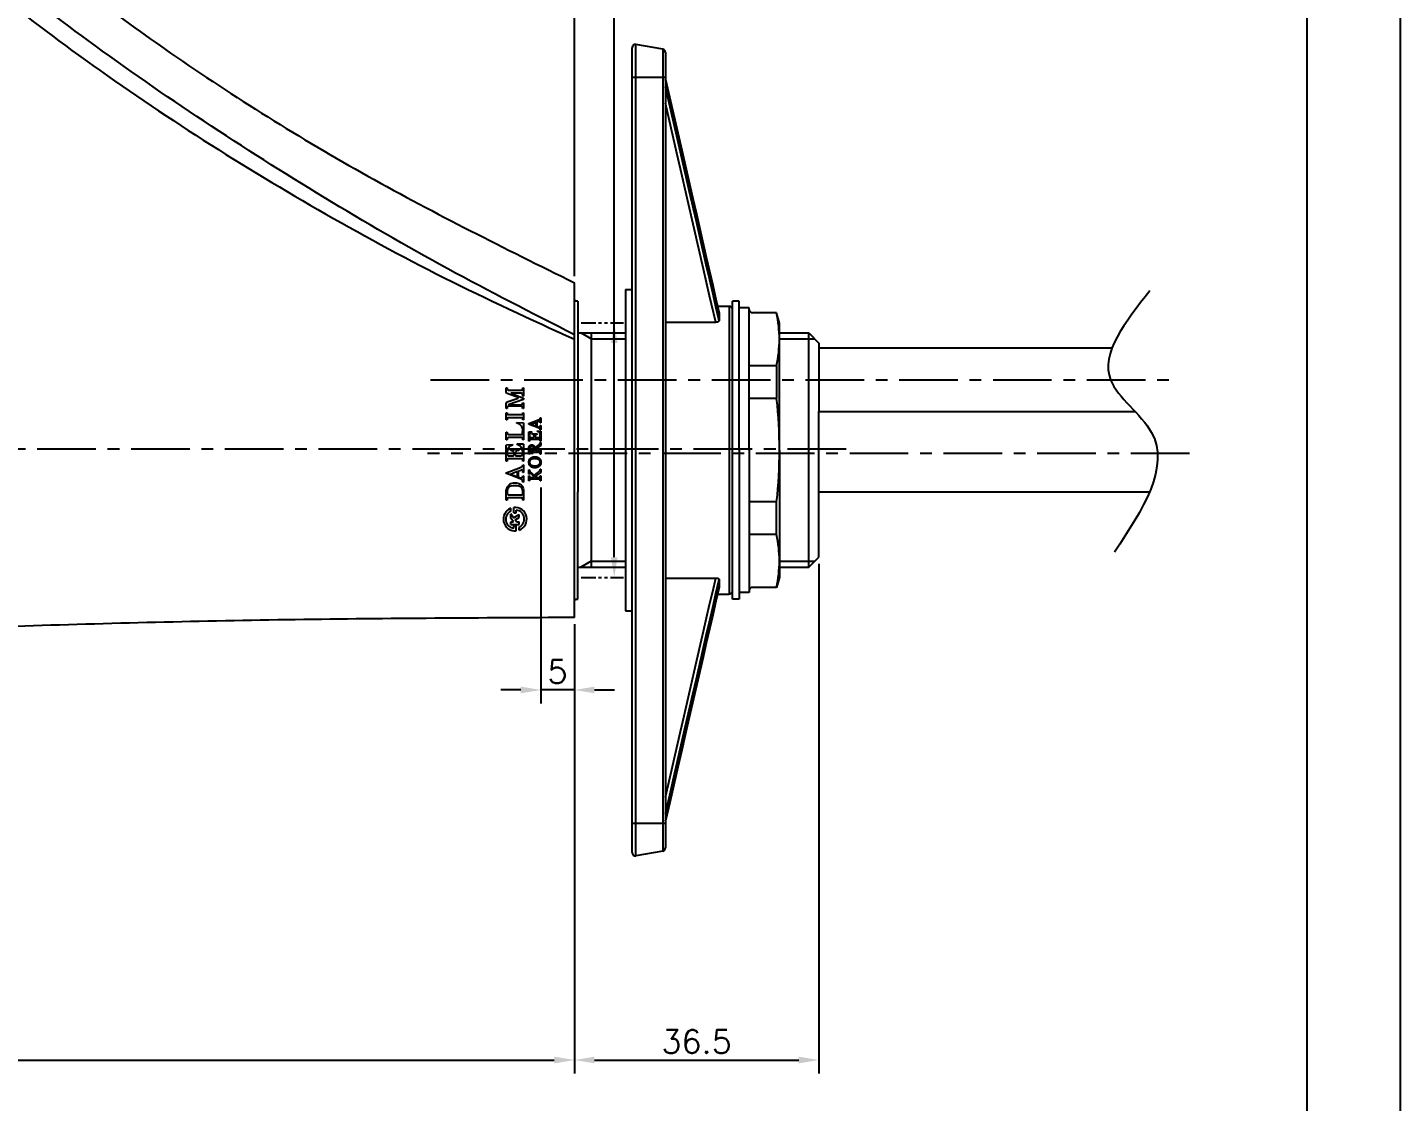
# Model space of a CAD drawing. Extents: x 15921 to 16515, y -53332 to -52912.
# Drawn here: x 16310.2 to 16515.2, y -53165.1 to -53004.7 of the extents above; entities that cross this region are included whole.
import ezdxf

# ---------------------------------------------------------------- set-up
doc = ezdxf.new("R2010")
doc.units = 0
doc.header["$LTSCALE"] = 7
doc.header["$MEASUREMENT"] = 0
doc.linetypes.add('CENTER', pattern=[2, 1.25, -0.25, 0.25, -0.25])
doc.linetypes.add('PHANTOM2', pattern=[1.25, 0.625, -0.125, 0.125, -0.125, 0.125, -0.125])
doc.layers.get('0').update_dxf_attribs({"color": 2, "linetype": 'CONTINUOUS'})
for name, color, linetype in [('CL', 1, 'CENTER'), ('D', 2, 'CONTINUOUS'), ('DIM', 2, 'CONTINUOUS'), ('DWG', 7, 'CONTINUOUS'), ('PH', 3, 'PHANTOM2')]:
    doc.layers.add(name, color=color, linetype=linetype)
doc.styles.add('GHS', font='ROMANS', dxfattribs={"bigfont": 'GHS'})

# ---------------------------------------------------------------- blocks, each defined once
blk = doc.blocks.new('BORDER')
blk.add_line((1, 0), (1, 1))

msp = doc.modelspace()

# ---------------------------------------------------------------- linework, layer by layer
at = {"color": 4}
msp.add_line((16501.19, -52945.62), (16501.19, -53320.62), dxfattribs=at)
at = {"color": 7, "linetype": 'Continuous'}
for p, q in [((16391.83, -53092.83), (16391.83, -53042.83)), ((16392.33, -53045.58), (16392.33, -53074.08)), ((16391.83, -53092.69), (16391.83, -53073.95)), ((16392.33, -53090.08), (16392.33, -53074.08)), ((16415.44, -53090.08), (16415.44, -53075.53)), ((16391.83, -53085.58), (16391.83, -53085.33)), ((16391.83, -53092.69), (16391.83, -53089.95)), ((16391.83, -53092.69), (16391.83, -53089.95)), ((16391.83, -53092.69), (16391.83, -53089.95)), ((16391.83, -53092.69), (16391.83, -53089.95)), ((16391.83, -53092.69), (16391.83, -53089.95)), ((16391.83, -53090.08), (16392.33, -53090.08))]:
    msp.add_line(p, q, dxfattribs=at)
for p, q in [((16382.34, -53076.91), (16382.34, -53076.5)), ((16382.34, -53078.01), (16382.34, -53077.36)), ((16382.75, -53077.94), (16382.34, -53077.36)), ((16382.75, -53077.94), (16383.59, -53077.46)), ((16382.78, -53077.2), (16382.78, -53076.4)), ((16382.78, -53077.2), (16383.16, -53077.2)), ((16383.16, -53077.2), (16383.16, -53076.78)), ((16383.59, -53077.89), (16383.59, -53077.46)), ((16382.72, -53078.54), (16382.34, -53078.01)), ((16382.34, -53078.54), (16382.72, -53078.54)), ((16382.34, -53078.92), (16382.34, -53078.54)), ((16382.34, -53078.92), (16383.59, -53078.92)), ((16382.78, -53079.08), (16383.16, -53079.08)), ((16382.78, -53079.5), (16382.78, -53079.08)), ((16382.97, -53078.25), (16383.59, -53077.89)), ((16383.18, -53078.54), (16382.97, -53078.25)), ((16383.16, -53079.88), (16383.16, -53079.08)), ((16383.18, -53078.54), (16383.59, -53078.54)), ((16383.59, -53078.92), (16383.59, -53078.54)), ((16383.59, -53079.77), (16383.59, -53079.36))]:
    msp.add_line(p, q)
for radius, start, end in [(1.75, 110.9248, 276.1506), (1.38, 117.0357, 262.1625), (1.75, 290.9248, 96.1506), (1.38, 297.0357, 82.1625)]:
    msp.add_arc((16382.97, -53078.14), radius, start, end)
for points in [[(16307.52, -52990.89), (16331.54, -53008.52), (16360.99, -53026.9), (16391.83, -53042.83)], [(16391.83, -53050.6), (16372.92, -53040.74), (16354.47, -53030.09), (16336.56, -53018.72), (16319.25, -53006.67), (16303.87, -52995.01)], [(16302.44, -52997.21), (16317.78, -53008.83), (16335.3, -53020.79), (16353.54, -53031.9), (16372.41, -53042.08), (16391.83, -53051.28)], [(16391.83, -53092.83), (16350.14, -53093.16), (16308.46, -53094.16), (16268.91, -53095.73)]]:
    msp.add_spline(points, degree=3, dxfattribs=at)
at = {"layer": 'CL'}
for p, q in [((16370.34, -53057.33), (16480.85, -53057.33)), ((16432.39, -53067.7), (16069.21, -53067.7)), ((16483.69, -53068.33), (16369.9, -53068.33))]:
    msp.add_line(p, q, dxfattribs=at)
at = {"layer": 'D'}
for p, q in [((16391.83, -53041.83), (16391.83, -52959.72)), ((16394.33, -53051.23), (16392.77, -53050.33)), ((16394.33, -53051.23), (16399.44, -53051.23)), ((16422.44, -53051.23), (16427.73, -53051.23)), ((16386.83, -53073.4), (16386.83, -53105.65)), ((16394.33, -53084.43), (16392.77, -53085.33)), ((16394.33, -53084.43), (16399.44, -53084.43)), ((16422.44, -53084.43), (16427.73, -53084.43)), ((16428.33, -53084.83), (16428.33, -53160.92)), ((16391.83, -53093.83), (16391.83, -53160.92)), ((16391.83, -53093.83), (16391.83, -53160.92)), ((16391.83, -53093.83), (16391.83, -53105.65)), ((16383.83, -53103.65), (16380.83, -53103.65)), ((16391.83, -53103.65), (16386.83, -53103.65)), ((16394.83, -53103.65), (16397.83, -53103.65)), ((16150.96, -53158.92), (16388.83, -53158.92)), ((16394.83, -53158.92), (16425.33, -53158.92))]:
    msp.add_line(p, q, dxfattribs=at)
at = {"layer": 'D', "color": 2}
for p, q in [((16381.65, -53058.51), (16381.79, -53058.51)), ((16381.65, -53059.22), (16381.65, -53058.51)), ((16381.79, -53058.51), (16381.79, -53058.65)), ((16381.79, -53058.65), (16381.82, -53058.76)), ((16381.82, -53058.76), (16381.9, -53058.84)), ((16381.9, -53058.84), (16382.01, -53058.87)), ((16382.01, -53058.87), (16383.89, -53058.87)), ((16383.89, -53058.87), (16384.02, -53058.84)), ((16384.02, -53058.84), (16384.1, -53058.76)), ((16384.1, -53058.76), (16384.12, -53058.64)), ((16384.12, -53058.51), (16384.25, -53058.51)), ((16384.12, -53058.64), (16384.12, -53058.51)), ((16384.25, -53058.51), (16384.25, -53059.78)), ((16381.68, -53059.29), (16381.65, -53059.22)), ((16381.65, -53060.83), (16381.67, -53060.75)), ((16381.65, -53061.62), (16381.65, -53060.83)), ((16381.67, -53060.75), (16381.72, -53060.69)), ((16381.73, -53059.35), (16381.68, -53059.29)), ((16381.72, -53060.69), (16381.79, -53060.64)), ((16381.79, -53059.38), (16381.73, -53059.35)), ((16382.34, -53059.57), (16381.79, -53059.38)), ((16381.79, -53060.64), (16383.43, -53060.06)), ((16384.21, -53060.26), (16381.92, -53061.08)), ((16381.92, -53061.08), (16383.5, -53061.08)), ((16382.33, -53059.34), (16384.21, -53060.06)), ((16383.89, -53059.34), (16382.33, -53059.34)), ((16382.89, -53059.78), (16382.34, -53059.57)), ((16383.43, -53059.99), (16382.89, -53059.78)), ((16383.43, -53060.06), (16383.43, -53059.99)), ((16383.5, -53061.08), (16383.81, -53061.08)), ((16383.81, -53061.08), (16383.97, -53061.04)), ((16384.03, -53059.38), (16383.89, -53059.34)), ((16383.97, -53061.04), (16384.08, -53060.93)), ((16384.1, -53059.48), (16384.03, -53059.38)), ((16384.08, -53060.93), (16384.12, -53060.78)), ((16384.13, -53059.62), (16384.1, -53059.48)), ((16384.12, -53059.78), (16384.13, -53059.62)), ((16384.25, -53059.78), (16384.12, -53059.78)), ((16384.12, -53060.78), (16384.25, -53060.78)), ((16384.21, -53060.06), (16384.21, -53060.26)), ((16384.25, -53060.78), (16384.25, -53061.63)), ((16381.79, -53061.62), (16381.65, -53061.62)), ((16381.65, -53062.25), (16381.79, -53062.25)), ((16381.65, -53063.29), (16381.65, -53062.25)), ((16381.79, -53063.29), (16381.65, -53063.29)), ((16381.8, -53061.4), (16381.78, -53061.52)), ((16381.78, -53061.52), (16381.79, -53061.62)), ((16381.79, -53062.25), (16381.79, -53062.38)), ((16381.79, -53062.38), (16381.81, -53062.45)), ((16381.81, -53063.06), (16381.79, -53063.15)), ((16381.79, -53063.15), (16381.79, -53063.29)), ((16381.87, -53061.31), (16381.8, -53061.4)), ((16381.81, -53062.45), (16381.86, -53062.5)), ((16381.87, -53063.01), (16381.81, -53063.06)), ((16381.86, -53062.5), (16381.92, -53062.52)), ((16382.02, -53061.27), (16381.87, -53061.31)), ((16381.94, -53063), (16381.87, -53063.01)), ((16381.92, -53062.52), (16383.95, -53062.52)), ((16383.91, -53063), (16381.94, -53063)), ((16383.79, -53061.27), (16382.02, -53061.27)), ((16383.96, -53061.32), (16383.79, -53061.27)), ((16383.99, -53063), (16383.91, -53063)), ((16383.95, -53062.52), (16384.04, -53062.5)), ((16384.07, -53061.44), (16383.96, -53061.32)), ((16384.08, -53063.04), (16383.99, -53063)), ((16384.04, -53062.5), (16384.1, -53062.46)), ((16384.12, -53061.63), (16384.07, -53061.44)), ((16384.12, -53063.14), (16384.08, -53063.04)), ((16384.1, -53062.46), (16384.12, -53062.38)), ((16384.25, -53061.63), (16384.12, -53061.63)), ((16384.12, -53062.25), (16384.25, -53062.25)), ((16384.12, -53062.38), (16384.12, -53062.25)), ((16384.12, -53063.29), (16384.12, -53063.14)), ((16384.25, -53063.29), (16384.12, -53063.29)), ((16384.25, -53062.25), (16384.25, -53063.29)), ((16385.03, -53063.84), (16386.56, -53063.25)), ((16386.56, -53063.25), (16386.59, -53063.24)), ((16386.59, -53063.24), (16386.62, -53063.22)), ((16386.62, -53063.22), (16386.64, -53063.21)), ((16386.64, -53063.21), (16386.66, -53063.19)), ((16386.66, -53063.19), (16386.68, -53063.17)), ((16386.68, -53063.17), (16386.7, -53063.14)), ((16386.7, -53063.14), (16386.71, -53063.12)), ((16386.71, -53063.12), (16386.72, -53063.1)), ((16386.72, -53063.1), (16386.73, -53063.07)), ((16386.73, -53063.04), (16386.74, -53063.01)), ((16386.73, -53063.07), (16386.73, -53063.04)), ((16386.74, -53062.99), (16386.83, -53062.99)), ((16386.74, -53063.01), (16386.74, -53062.99)), ((16386.83, -53062.99), (16386.83, -53063.73)), ((16381.65, -53065.17), (16381.79, -53065.17)), ((16381.65, -53066.27), (16381.65, -53065.17)), ((16381.79, -53065.17), (16381.79, -53065.3)), ((16381.79, -53065.3), (16381.82, -53065.41)), ((16383.22, -53063.71), (16384.16, -53063.75)), ((16383.22, -53063.82), (16383.22, -53063.71)), ((16383.63, -53063.96), (16383.22, -53063.82)), ((16383.96, -53064.3), (16383.63, -53063.96)), ((16384.11, -53064.7), (16383.96, -53064.3)), ((16384.06, -53065.43), (16384.1, -53065.3)), ((16384.1, -53065.3), (16384.11, -53064.7)), ((16384.16, -53063.75), (16384.22, -53063.77)), ((16384.22, -53063.77), (16384.25, -53063.8)), ((16384.25, -53063.8), (16384.25, -53063.86)), ((16384.25, -53063.86), (16384.25, -53066.27)), ((16385.03, -53063.94), (16385.03, -53063.84)), ((16385.25, -53064.03), (16385.03, -53063.94)), ((16385.03, -53065.09), (16385.46, -53065.09)), ((16385.03, -53066.49), (16385.03, -53065.09)), ((16385.26, -53065.3), (16385.19, -53065.35)), ((16385.5, -53064.13), (16385.25, -53064.03)), ((16385.33, -53065.25), (16385.26, -53065.3)), ((16385.4, -53065.21), (16385.33, -53065.25)), ((16385.46, -53065.19), (16385.4, -53065.21)), ((16386.1, -53063.71), (16385.41, -53063.98)), ((16385.41, -53063.98), (16386.1, -53064.24)), ((16385.46, -53065.09), (16385.46, -53065.19)), ((16385.77, -53064.23), (16385.5, -53064.13)), ((16386.04, -53064.34), (16385.77, -53064.23)), ((16386.29, -53064.43), (16386.04, -53064.34)), ((16386.1, -53064.24), (16386.1, -53063.71)), ((16386.61, -53063.51), (16386.21, -53063.66)), ((16386.21, -53063.66), (16386.21, -53064.28)), ((16386.21, -53064.28), (16386.27, -53064.3)), ((16386.27, -53064.3), (16386.32, -53064.32)), ((16386.52, -53064.53), (16386.29, -53064.43)), ((16386.3, -53064.96), (16386.83, -53064.99)), ((16386.3, -53065.05), (16386.3, -53064.96)), ((16386.34, -53065.07), (16386.3, -53065.05)), ((16386.32, -53064.32), (16386.37, -53064.34)), ((16386.4, -53065.09), (16386.34, -53065.07)), ((16386.37, -53064.34), (16386.41, -53064.35)), ((16386.48, -53065.13), (16386.4, -53065.09)), ((16386.41, -53064.35), (16386.45, -53064.37)), ((16386.45, -53064.37), (16386.49, -53064.38)), ((16386.55, -53065.17), (16386.48, -53065.13)), ((16386.49, -53064.38), (16386.52, -53064.39)), ((16386.52, -53064.39), (16386.55, -53064.4)), ((16386.56, -53064.54), (16386.52, -53064.53)), ((16386.55, -53064.4), (16386.57, -53064.4)), ((16386.62, -53065.21), (16386.55, -53065.17)), ((16386.59, -53064.56), (16386.56, -53064.54)), ((16386.57, -53064.4), (16386.59, -53064.4)), ((16386.59, -53064.4), (16386.61, -53064.41)), ((16386.62, -53064.58), (16386.59, -53064.56)), ((16386.62, -53063.51), (16386.61, -53063.51)), ((16386.61, -53064.41), (16386.63, -53064.41)), ((16386.63, -53063.51), (16386.62, -53063.51)), ((16386.65, -53064.6), (16386.62, -53064.58)), ((16386.66, -53065.25), (16386.62, -53065.21)), ((16386.64, -53063.51), (16386.63, -53063.51)), ((16386.63, -53064.41), (16386.66, -53064.4)), ((16386.65, -53063.5), (16386.64, -53063.51)), ((16386.66, -53063.5), (16386.65, -53063.5)), ((16386.67, -53064.63), (16386.65, -53064.6)), ((16386.67, -53063.5), (16386.66, -53063.5)), ((16386.66, -53064.4), (16386.69, -53064.37)), ((16386.68, -53065.27), (16386.66, -53065.25)), ((16386.68, -53063.51), (16386.67, -53063.5)), ((16386.69, -53064.66), (16386.67, -53064.63)), ((16386.7, -53063.53), (16386.68, -53063.51)), ((16386.69, -53065.29), (16386.68, -53065.27)), ((16386.69, -53064.37), (16386.71, -53064.33)), ((16386.7, -53064.68), (16386.69, -53064.66)), ((16386.7, -53065.33), (16386.69, -53065.29)), ((16386.71, -53063.57), (16386.7, -53063.53)), ((16386.72, -53064.71), (16386.7, -53064.68)), ((16386.71, -53065.36), (16386.7, -53065.33)), ((16386.72, -53063.61), (16386.71, -53063.57)), ((16386.71, -53064.33), (16386.72, -53064.27)), ((16386.73, -53063.67), (16386.72, -53063.61)), ((16386.72, -53064.27), (16386.73, -53064.22)), ((16386.72, -53064.74), (16386.72, -53064.71)), ((16386.73, -53064.77), (16386.72, -53064.74)), ((16386.74, -53063.73), (16386.73, -53063.67)), ((16386.73, -53064.22), (16386.74, -53064.15)), ((16386.74, -53064.8), (16386.73, -53064.77)), ((16386.83, -53063.73), (16386.74, -53063.73)), ((16386.74, -53064.15), (16386.83, -53064.15)), ((16386.74, -53064.82), (16386.74, -53064.8)), ((16386.83, -53064.82), (16386.74, -53064.82)), ((16386.83, -53064.15), (16386.83, -53064.82)), ((16386.83, -53064.99), (16386.83, -53066.49)), ((16381.79, -53066.27), (16381.65, -53066.27)), ((16381.65, -53067.12), (16381.67, -53067.07)), ((16381.65, -53069.47), (16381.65, -53067.12)), ((16381.67, -53067.07), (16381.69, -53067.04)), ((16381.69, -53067.04), (16381.72, -53067.03)), ((16381.72, -53067.03), (16382.58, -53066.99)), ((16381.81, -53066.05), (16381.79, -53066.14)), ((16381.79, -53066.14), (16381.79, -53066.27)), ((16381.89, -53065.98), (16381.81, -53066.05)), ((16381.82, -53065.41), (16381.91, -53065.47)), ((16382.02, -53065.95), (16381.89, -53065.98)), ((16382.16, -53067.29), (16381.9, -53067.63)), ((16381.91, -53065.47), (16381.99, -53065.48)), ((16381.99, -53065.48), (16383.87, -53065.49)), ((16383.92, -53065.95), (16382.02, -53065.95)), ((16382.58, -53067.09), (16382.16, -53067.29)), ((16382.58, -53066.99), (16382.58, -53067.09)), ((16383.27, -53066.87), (16384.15, -53066.91)), ((16383.27, -53067), (16383.27, -53066.87)), ((16383.71, -53067.18), (16383.27, -53067)), ((16384, -53067.54), (16383.71, -53067.18)), ((16383.87, -53065.49), (16383.98, -53065.48)), ((16384.02, -53065.97), (16383.92, -53065.95)), ((16383.98, -53065.48), (16384.06, -53065.43)), ((16384.09, -53066.03), (16384.02, -53065.97)), ((16384.12, -53066.12), (16384.09, -53066.03)), ((16384.12, -53066.27), (16384.12, -53066.12)), ((16384.25, -53066.27), (16384.12, -53066.27)), ((16384.15, -53066.91), (16384.21, -53066.93)), ((16384.21, -53066.93), (16384.24, -53066.96)), ((16384.24, -53066.96), (16384.25, -53067)), ((16384.25, -53067), (16384.25, -53067.82)), ((16385.12, -53066.49), (16385.03, -53066.49)), ((16385.04, -53067.44), (16385.05, -53067.37)), ((16385.05, -53067.37), (16385.07, -53067.31)), ((16385.07, -53067.31), (16385.09, -53067.25)), ((16385.09, -53067.25), (16385.13, -53067.19)), ((16385.13, -53066.43), (16385.12, -53066.46)), ((16385.12, -53066.46), (16385.12, -53066.49)), ((16385.14, -53065.46), (16385.13, -53065.49)), ((16385.13, -53065.49), (16385.13, -53065.52)), ((16385.13, -53065.52), (16385.13, -53065.55)), ((16385.13, -53065.55), (16385.13, -53065.59)), ((16385.13, -53065.59), (16385.13, -53065.63)), ((16385.13, -53065.63), (16385.13, -53065.68)), ((16385.13, -53065.68), (16385.13, -53065.96)), ((16385.13, -53065.96), (16385.84, -53065.96)), ((16385.14, -53066.36), (16385.13, -53066.39)), ((16385.13, -53066.39), (16385.13, -53066.43)), ((16385.13, -53067.19), (16385.16, -53067.14)), ((16385.16, -53065.41), (16385.14, -53065.46)), ((16385.15, -53066.33), (16385.14, -53066.36)), ((16385.16, -53066.3), (16385.15, -53066.33)), ((16385.19, -53065.35), (16385.16, -53065.41)), ((16385.18, -53066.28), (16385.16, -53066.3)), ((16385.16, -53067.14), (16385.21, -53067.1)), ((16385.19, -53066.26), (16385.18, -53066.28)), ((16385.21, -53066.24), (16385.19, -53066.26)), ((16385.24, -53066.24), (16385.21, -53066.24)), ((16385.21, -53067.1), (16385.26, -53067.07)), ((16385.3, -53067.37), (16385.23, -53067.43)), ((16385.26, -53066.23), (16385.24, -53066.24)), ((16385.29, -53066.23), (16385.26, -53066.23)), ((16385.26, -53067.07), (16385.32, -53067.04)), ((16386.58, -53066.23), (16385.29, -53066.23)), ((16385.38, -53067.34), (16385.3, -53067.37)), ((16385.32, -53067.04), (16385.38, -53067.02)), ((16385.38, -53067.02), (16385.46, -53067.02)), ((16385.48, -53067.33), (16385.38, -53067.34)), ((16385.46, -53067.02), (16385.52, -53067.02)), ((16385.6, -53067.35), (16385.48, -53067.33)), ((16385.52, -53067.02), (16385.58, -53067.03)), ((16385.55, -53065.37), (16386.25, -53065.37)), ((16385.55, -53065.46), (16385.55, -53065.37)), ((16385.59, -53065.47), (16385.55, -53065.46)), ((16385.58, -53067.03), (16385.64, -53067.05)), ((16385.62, -53065.48), (16385.59, -53065.47)), ((16385.71, -53067.39), (16385.6, -53067.35)), ((16385.66, -53065.49), (16385.62, -53065.48)), ((16385.64, -53067.05), (16385.69, -53067.08)), ((16385.7, -53065.5), (16385.66, -53065.49)), ((16385.69, -53067.08), (16385.74, -53067.11)), ((16385.74, -53065.52), (16385.7, -53065.5)), ((16385.79, -53067.45), (16385.71, -53067.39)), ((16385.76, -53065.53), (16385.74, -53065.52)), ((16385.74, -53067.11), (16385.78, -53067.15)), ((16385.79, -53065.56), (16385.76, -53065.53)), ((16385.78, -53067.15), (16385.81, -53067.19)), ((16385.81, -53065.58), (16385.79, -53065.56)), ((16385.82, -53065.61), (16385.81, -53065.58)), ((16385.81, -53067.19), (16385.84, -53067.23)), ((16385.83, -53065.65), (16385.82, -53065.61)), ((16385.84, -53065.7), (16385.83, -53065.65)), ((16385.84, -53065.76), (16385.84, -53065.7)), ((16385.84, -53065.96), (16385.84, -53065.76)), ((16385.84, -53067.23), (16385.87, -53067.28)), ((16385.87, -53067.28), (16385.9, -53067.34)), ((16385.9, -53067.34), (16385.92, -53067.4)), ((16385.94, -53067.46), (16386.05, -53067.38)), ((16385.96, -53065.62), (16385.95, -53065.66)), ((16385.95, -53065.66), (16385.95, -53065.7)), ((16385.95, -53065.7), (16385.95, -53065.76)), ((16385.95, -53065.76), (16385.95, -53065.96)), ((16385.95, -53065.96), (16386.49, -53065.96)), ((16385.97, -53065.59), (16385.96, -53065.62)), ((16386, -53065.56), (16385.97, -53065.59)), ((16386.03, -53065.53), (16386, -53065.56)), ((16386.05, -53065.52), (16386.03, -53065.53)), ((16386.08, -53065.5), (16386.05, -53065.52)), ((16386.05, -53067.38), (16386.15, -53067.3)), ((16386.12, -53065.49), (16386.08, -53065.5)), ((16386.17, -53065.48), (16386.12, -53065.49)), ((16386.15, -53067.3), (16386.24, -53067.24)), ((16386.21, -53065.47), (16386.17, -53065.48)), ((16386.25, -53065.46), (16386.21, -53065.47)), ((16386.24, -53067.24), (16386.32, -53067.17)), ((16386.25, -53065.37), (16386.25, -53065.46)), ((16386.32, -53067.17), (16386.42, -53067.1)), ((16386.52, -53067.35), (16386.39, -53067.44)), ((16386.42, -53067.1), (16386.53, -53067.02)), ((16386.49, -53065.96), (16386.54, -53065.96)), ((16386.67, -53067.25), (16386.52, -53067.35)), ((16386.53, -53067.02), (16386.58, -53066.98)), ((16386.54, -53065.96), (16386.58, -53065.95)), ((16386.58, -53065.95), (16386.61, -53065.95)), ((16386.61, -53066.23), (16386.58, -53066.23)), ((16386.58, -53066.98), (16386.61, -53066.95)), ((16386.61, -53065.95), (16386.64, -53065.94)), ((16386.64, -53066.24), (16386.61, -53066.23)), ((16386.61, -53066.95), (16386.64, -53066.92)), ((16386.64, -53065.94), (16386.67, -53065.92)), ((16386.66, -53066.25), (16386.64, -53066.24)), ((16386.64, -53066.92), (16386.67, -53066.89)), ((16386.68, -53066.26), (16386.66, -53066.25)), ((16386.67, -53065.92), (16386.69, -53065.9)), ((16386.67, -53066.89), (16386.69, -53066.86)), ((16386.83, -53067.15), (16386.67, -53067.25)), ((16386.7, -53066.28), (16386.68, -53066.26)), ((16386.69, -53065.9), (16386.7, -53065.88)), ((16386.69, -53066.86), (16386.7, -53066.83)), ((16386.7, -53065.88), (16386.71, -53065.85)), ((16386.71, -53066.3), (16386.7, -53066.28)), ((16386.7, -53066.83), (16386.71, -53066.81)), ((16386.71, -53065.39), (16386.71, -53065.36)), ((16386.72, -53065.43), (16386.71, -53065.39)), ((16386.71, -53065.85), (16386.72, -53065.81)), ((16386.72, -53066.32), (16386.71, -53066.3)), ((16386.71, -53066.81), (16386.72, -53066.78)), ((16386.72, -53065.46), (16386.72, -53065.43)), ((16386.72, -53065.5), (16386.72, -53065.46)), ((16386.72, -53065.54), (16386.72, -53065.5)), ((16386.72, -53065.58), (16386.72, -53065.54)), ((16386.72, -53065.62), (16386.72, -53065.58)), ((16386.72, -53065.65), (16386.72, -53065.62)), ((16386.72, -53065.72), (16386.72, -53065.65)), ((16386.72, -53065.77), (16386.72, -53065.72)), ((16386.72, -53065.81), (16386.72, -53065.77)), ((16386.72, -53066.35), (16386.72, -53066.32)), ((16386.73, -53066.38), (16386.72, -53066.35)), ((16386.72, -53066.78), (16386.73, -53066.75)), ((16386.73, -53066.42), (16386.73, -53066.38)), ((16386.73, -53066.46), (16386.73, -53066.42)), ((16386.74, -53066.49), (16386.73, -53066.46)), ((16386.73, -53066.72), (16386.74, -53066.69)), ((16386.73, -53066.75), (16386.73, -53066.72)), ((16386.83, -53066.49), (16386.74, -53066.49)), ((16386.74, -53066.69), (16386.74, -53066.67)), ((16386.74, -53066.67), (16386.83, -53066.67)), ((16386.83, -53066.67), (16386.83, -53067.15)), ((16381.81, -53069.2), (16381.79, -53069.28)), ((16381.79, -53069.28), (16381.79, -53069.47)), ((16381.9, -53067.63), (16381.8, -53068.07)), ((16381.8, -53068.07), (16381.8, -53068.49)), ((16381.8, -53068.49), (16381.82, -53068.58)), ((16381.87, -53069.15), (16381.81, -53069.2)), ((16381.82, -53068.58), (16381.87, -53068.64)), ((16381.87, -53068.64), (16381.94, -53068.66)), ((16381.95, -53069.13), (16381.87, -53069.15)), ((16381.94, -53068.66), (16382.73, -53068.66)), ((16383.9, -53069.12), (16381.95, -53069.13)), ((16382.35, -53067.75), (16383.52, -53067.75)), ((16382.35, -53067.86), (16382.35, -53067.75)), ((16382.62, -53067.96), (16382.35, -53067.86)), ((16382.78, -53068.17), (16382.62, -53067.96)), ((16382.73, -53068.66), (16382.78, -53068.64)), ((16382.83, -53068.42), (16382.78, -53068.17)), ((16382.78, -53068.64), (16382.82, -53068.6)), ((16382.82, -53068.6), (16382.83, -53068.55)), ((16382.83, -53068.55), (16382.83, -53068.42)), ((16383.05, -53068.14), (16382.98, -53068.42)), ((16382.98, -53068.42), (16382.98, -53068.55)), ((16382.98, -53068.55), (16383, -53068.6)), ((16383, -53068.6), (16383.03, -53068.64)), ((16383.03, -53068.64), (16383.08, -53068.66)), ((16383.24, -53067.95), (16383.05, -53068.14)), ((16383.08, -53068.66), (16383.76, -53068.66)), ((16383.52, -53067.87), (16383.24, -53067.95)), ((16383.52, -53067.75), (16383.52, -53067.87)), ((16383.76, -53068.66), (16383.83, -53068.66)), ((16383.83, -53068.66), (16383.9, -53068.65)), ((16383.9, -53068.65), (16383.95, -53068.64)), ((16384.05, -53069.17), (16383.9, -53069.12)), ((16383.95, -53068.64), (16384.03, -53068.6)), ((16384.1, -53067.87), (16384, -53067.54)), ((16384.03, -53068.6), (16384.08, -53068.54)), ((16384.11, -53069.3), (16384.05, -53069.17)), ((16384.08, -53068.54), (16384.11, -53068.44)), ((16384.11, -53068.05), (16384.1, -53067.87)), ((16384.11, -53068.29), (16384.11, -53068.05)), ((16384.11, -53068.44), (16384.11, -53068.29)), ((16384.12, -53069.47), (16384.11, -53069.3)), ((16384.25, -53067.82), (16384.25, -53068.65)), ((16384.25, -53068.65), (16384.25, -53069.47)), ((16385.03, -53067.51), (16385.04, -53067.44)), ((16385.03, -53067.59), (16385.03, -53067.51)), ((16385.03, -53068.42), (16385.03, -53067.59)), ((16385.12, -53068.42), (16385.03, -53068.42)), ((16385.03, -53069.52), (16385.06, -53069.42)), ((16385.06, -53069.42), (16385.09, -53069.31)), ((16385.09, -53069.31), (16385.14, -53069.22)), ((16385.13, -53068.33), (16385.12, -53068.37)), ((16385.12, -53068.37), (16385.12, -53068.39)), ((16385.12, -53068.39), (16385.12, -53068.42)), ((16385.14, -53067.59), (16385.13, -53067.69)), ((16385.13, -53067.69), (16385.13, -53067.91)), ((16385.13, -53067.91), (16385.9, -53067.91)), ((16385.14, -53068.3), (16385.13, -53068.33)), ((16385.17, -53067.5), (16385.14, -53067.59)), ((16385.15, -53068.25), (16385.14, -53068.27)), ((16385.14, -53068.27), (16385.14, -53068.3)), ((16385.14, -53069.22), (16385.2, -53069.13)), ((16385.16, -53068.22), (16385.15, -53068.25)), ((16385.18, -53068.2), (16385.16, -53068.22)), ((16385.19, -53069.41), (16385.16, -53069.48)), ((16385.23, -53067.43), (16385.17, -53067.5)), ((16385.2, -53068.19), (16385.18, -53068.2)), ((16385.24, -53069.34), (16385.19, -53069.41)), ((16385.23, -53068.18), (16385.2, -53068.19)), ((16385.2, -53069.13), (16385.27, -53069.05)), ((16385.25, -53068.18), (16385.23, -53068.18)), ((16385.29, -53069.29), (16385.24, -53069.34)), ((16385.28, -53068.18), (16385.25, -53068.18)), ((16385.27, -53069.05), (16385.36, -53068.98)), ((16386.58, -53068.18), (16385.28, -53068.18)), ((16385.35, -53069.24), (16385.29, -53069.29)), ((16385.43, -53069.2), (16385.35, -53069.24)), ((16385.36, -53068.98), (16385.45, -53068.92)), ((16385.51, -53069.16), (16385.43, -53069.2)), ((16385.45, -53068.92), (16385.56, -53068.87)), ((16385.6, -53069.14), (16385.51, -53069.16)), ((16385.56, -53068.87), (16385.67, -53068.84)), ((16385.71, -53069.12), (16385.6, -53069.14)), ((16385.67, -53068.84), (16385.8, -53068.82)), ((16385.81, -53069.11), (16385.71, -53069.12)), ((16385.85, -53067.53), (16385.79, -53067.45)), ((16385.8, -53068.82), (16385.93, -53068.81)), ((16385.93, -53069.1), (16385.81, -53069.11)), ((16385.89, -53067.63), (16385.85, -53067.53)), ((16385.9, -53067.74), (16385.89, -53067.63)), ((16385.9, -53067.91), (16385.9, -53067.74)), ((16385.92, -53067.4), (16385.94, -53067.46)), ((16385.93, -53068.81), (16386.06, -53068.82)), ((16386.04, -53069.11), (16385.93, -53069.1)), ((16386.14, -53067.62), (16386.01, -53067.72)), ((16386.01, -53067.72), (16386.01, -53067.91)), ((16386.01, -53067.91), (16386.58, -53067.91)), ((16386.14, -53069.12), (16386.04, -53069.11)), ((16386.06, -53068.82), (16386.19, -53068.84)), ((16386.27, -53067.53), (16386.14, -53067.62)), ((16386.24, -53069.13), (16386.14, -53069.12)), ((16386.19, -53068.84), (16386.3, -53068.88)), ((16386.33, -53069.16), (16386.24, -53069.13)), ((16386.39, -53067.44), (16386.27, -53067.53)), ((16386.3, -53068.88), (16386.41, -53068.92)), ((16386.41, -53069.19), (16386.33, -53069.16)), ((16386.41, -53068.92), (16386.5, -53068.99)), ((16386.49, -53069.23), (16386.41, -53069.19)), ((16386.56, -53069.28), (16386.49, -53069.23)), ((16386.5, -53068.99), (16386.59, -53069.06)), ((16386.61, -53069.34), (16386.56, -53069.28)), ((16386.58, -53067.91), (16386.61, -53067.91)), ((16386.61, -53068.18), (16386.58, -53068.18)), ((16386.59, -53069.06), (16386.66, -53069.14)), ((16386.61, -53067.91), (16386.64, -53067.9)), ((16386.64, -53068.19), (16386.61, -53068.18)), ((16386.66, -53069.4), (16386.61, -53069.34)), ((16386.64, -53067.9), (16386.66, -53067.89)), ((16386.66, -53068.2), (16386.64, -53068.19)), ((16386.66, -53067.89), (16386.68, -53067.88)), ((16386.68, -53068.21), (16386.66, -53068.2)), ((16386.66, -53069.14), (16386.72, -53069.22)), ((16386.69, -53069.47), (16386.66, -53069.4)), ((16386.68, -53067.88), (16386.7, -53067.86)), ((16386.7, -53068.23), (16386.68, -53068.21)), ((16386.7, -53067.86), (16386.71, -53067.83)), ((16386.71, -53068.25), (16386.7, -53068.23)), ((16386.71, -53067.83), (16386.72, -53067.82)), ((16386.72, -53068.27), (16386.71, -53068.25)), ((16386.72, -53067.79), (16386.73, -53067.75)), ((16386.72, -53067.82), (16386.72, -53067.79)), ((16386.72, -53068.3), (16386.72, -53068.27)), ((16386.73, -53068.33), (16386.72, -53068.3)), ((16386.72, -53069.22), (16386.76, -53069.32)), ((16386.73, -53067.72), (16386.74, -53067.69)), ((16386.73, -53067.75), (16386.73, -53067.72)), ((16386.73, -53068.37), (16386.73, -53068.33)), ((16386.74, -53068.4), (16386.73, -53068.37)), ((16386.74, -53067.69), (16386.74, -53067.66)), ((16386.74, -53067.66), (16386.83, -53067.66)), ((16386.74, -53068.42), (16386.74, -53068.4)), ((16386.83, -53068.42), (16386.74, -53068.42)), ((16386.76, -53069.32), (16386.8, -53069.42)), ((16386.8, -53069.42), (16386.82, -53069.53)), ((16386.83, -53067.66), (16386.83, -53068.42)), ((16381.65, -53071.21), (16383.87, -53070.35)), ((16381.65, -53071.31), (16381.65, -53071.21)), ((16381.98, -53071.44), (16381.65, -53071.31)), ((16381.79, -53069.47), (16381.65, -53069.47)), ((16382.34, -53071.57), (16381.98, -53071.44)), ((16383.33, -53071.04), (16382.33, -53071.42)), ((16382.33, -53071.42), (16383.33, -53071.81)), ((16383.33, -53071.81), (16383.33, -53071.04)), ((16383.94, -53070.82), (16383.46, -53071)), ((16383.46, -53071), (16383.46, -53071.85)), ((16383.87, -53070.35), (16384.01, -53070.29)), ((16384.04, -53070.82), (16383.94, -53070.82)), ((16384.01, -53070.29), (16384.1, -53070.2)), ((16384.1, -53070.86), (16384.04, -53070.82)), ((16384.1, -53070.2), (16384.13, -53070.04)), ((16384.13, -53070.93), (16384.1, -53070.86)), ((16384.25, -53069.47), (16384.12, -53069.47)), ((16384.13, -53070.04), (16384.25, -53070.04)), ((16384.13, -53071.16), (16384.13, -53070.93)), ((16384.25, -53071.16), (16384.13, -53071.16)), ((16384.25, -53070.04), (16384.25, -53071.16)), ((16385.03, -53069.64), (16385.03, -53069.52)), ((16385.03, -53069.74), (16385.03, -53069.64)), ((16385.06, -53069.85), (16385.03, -53069.74)), ((16385.03, -53071.44), (16385.03, -53070.76)), ((16385.03, -53070.76), (16385.12, -53070.76)), ((16385.12, -53071.44), (16385.03, -53071.44)), ((16385.09, -53069.95), (16385.06, -53069.85)), ((16385.14, -53070.05), (16385.09, -53069.95)), ((16385.12, -53070.76), (16385.12, -53070.77)), ((16385.12, -53070.77), (16385.12, -53070.77)), ((16385.12, -53070.77), (16385.12, -53070.78)), ((16385.12, -53070.78), (16385.12, -53070.79)), ((16385.12, -53070.79), (16385.12, -53070.8)), ((16385.12, -53070.8), (16385.12, -53070.81)), ((16385.12, -53070.81), (16385.12, -53070.82)), ((16385.12, -53070.82), (16385.12, -53070.83)), ((16385.12, -53070.83), (16385.13, -53070.85)), ((16385.13, -53071.35), (16385.12, -53071.37)), ((16385.12, -53071.37), (16385.12, -53071.39)), ((16385.12, -53071.39), (16385.12, -53071.41)), ((16385.12, -53071.41), (16385.12, -53071.43)), ((16385.12, -53071.43), (16385.12, -53071.44)), ((16385.13, -53070.85), (16385.13, -53070.86)), ((16385.13, -53070.86), (16385.13, -53070.87)), ((16385.13, -53070.87), (16385.14, -53070.89)), ((16385.14, -53071.31), (16385.13, -53071.33)), ((16385.13, -53071.33), (16385.13, -53071.35)), ((16385.16, -53069.48), (16385.14, -53069.55)), ((16385.14, -53069.55), (16385.14, -53069.64)), ((16385.14, -53069.64), (16385.14, -53069.73)), ((16385.14, -53069.73), (16385.16, -53069.81)), ((16385.2, -53070.14), (16385.14, -53070.05)), ((16385.14, -53070.89), (16385.14, -53070.92)), ((16385.14, -53070.92), (16385.15, -53070.95)), ((16385.15, -53071.28), (16385.14, -53071.29)), ((16385.14, -53071.29), (16385.14, -53071.31)), ((16385.15, -53070.95), (16385.17, -53070.98)), ((16385.16, -53071.26), (16385.15, -53071.28)), ((16385.16, -53069.81), (16385.2, -53069.88)), ((16385.17, -53071.26), (16385.16, -53071.26)), ((16385.17, -53070.98), (16385.18, -53071.01)), ((16385.18, -53071.25), (16385.17, -53071.26)), ((16385.18, -53071.01), (16385.2, -53071.04)), ((16385.22, -53071.26), (16385.18, -53071.25)), ((16385.2, -53069.88), (16385.25, -53069.95)), ((16385.27, -53070.22), (16385.2, -53070.14)), ((16385.2, -53071.04), (16385.22, -53071.06)), ((16385.22, -53071.06), (16385.32, -53071.15)), ((16385.26, -53071.27), (16385.22, -53071.26)), ((16385.25, -53069.95), (16385.31, -53070)), ((16385.3, -53071.3), (16385.26, -53071.27)), ((16385.36, -53070.29), (16385.27, -53070.22)), ((16385.35, -53071.34), (16385.3, -53071.3)), ((16385.31, -53070), (16385.38, -53070.05)), ((16385.32, -53071.15), (16385.43, -53071.24)), ((16385.42, -53071.39), (16385.35, -53071.34)), ((16385.45, -53070.35), (16385.36, -53070.29)), ((16385.38, -53070.05), (16385.45, -53070.09)), ((16385.49, -53071.45), (16385.42, -53071.39)), ((16385.43, -53071.24), (16385.53, -53071.33)), ((16385.45, -53070.09), (16385.54, -53070.12)), ((16385.56, -53070.4), (16385.45, -53070.35)), ((16385.56, -53071.51), (16385.49, -53071.45)), ((16385.53, -53071.33), (16385.63, -53071.43)), ((16385.54, -53070.12), (16385.63, -53070.14)), ((16385.67, -53070.43), (16385.56, -53070.4)), ((16385.63, -53070.14), (16385.73, -53070.16)), ((16385.63, -53071.43), (16385.73, -53071.52)), ((16385.79, -53070.45), (16385.67, -53070.43)), ((16385.73, -53070.16), (16385.83, -53070.17)), ((16385.93, -53070.46), (16385.79, -53070.45)), ((16385.83, -53070.17), (16385.93, -53070.17)), ((16385.93, -53070.17), (16386.04, -53070.17)), ((16386.05, -53070.45), (16385.93, -53070.46)), ((16385.96, -53071.49), (16386.08, -53071.39)), ((16386.04, -53070.17), (16386.15, -53070.15)), ((16386.17, -53070.43), (16386.05, -53070.45)), ((16386.08, -53071.39), (16386.19, -53071.3)), ((16386.15, -53070.15), (16386.24, -53070.14)), ((16386.29, -53070.4), (16386.17, -53070.43)), ((16386.19, -53071.3), (16386.3, -53071.21)), ((16386.38, -53071.49), (16386.23, -53071.61)), ((16386.24, -53070.14), (16386.33, -53070.11)), ((16386.39, -53070.35), (16386.29, -53070.4)), ((16386.3, -53071.21), (16386.41, -53071.12)), ((16386.33, -53070.11), (16386.42, -53070.08)), ((16386.53, -53071.37), (16386.38, -53071.49)), ((16386.49, -53070.3), (16386.39, -53070.35)), ((16386.41, -53071.12), (16386.53, -53071.03)), ((16386.42, -53070.08), (16386.49, -53070.04)), ((16386.49, -53070.04), (16386.56, -53069.99)), ((16386.57, -53070.23), (16386.49, -53070.3)), ((16386.53, -53071.03), (16386.57, -53070.99)), ((16386.68, -53071.27), (16386.53, -53071.37)), ((16386.56, -53069.99), (16386.61, -53069.94)), ((16386.65, -53070.15), (16386.57, -53070.23)), ((16386.57, -53070.99), (16386.61, -53070.96)), ((16386.61, -53069.94), (16386.66, -53069.87)), ((16386.61, -53070.96), (16386.64, -53070.92)), ((16386.64, -53070.92), (16386.67, -53070.88)), ((16386.71, -53070.06), (16386.65, -53070.15)), ((16386.66, -53069.87), (16386.69, -53069.8)), ((16386.67, -53070.88), (16386.69, -53070.85)), ((16386.83, -53071.17), (16386.68, -53071.27)), ((16386.71, -53069.55), (16386.69, -53069.47)), ((16386.69, -53069.8), (16386.71, -53069.72)), ((16386.69, -53070.85), (16386.7, -53070.83)), ((16386.7, -53070.83), (16386.71, -53070.8)), ((16386.72, -53069.64), (16386.71, -53069.55)), ((16386.71, -53069.72), (16386.72, -53069.64)), ((16386.76, -53069.97), (16386.71, -53070.06)), ((16386.71, -53070.8), (16386.72, -53070.77)), ((16386.72, -53070.77), (16386.73, -53070.74)), ((16386.73, -53070.71), (16386.74, -53070.68)), ((16386.73, -53070.74), (16386.73, -53070.71)), ((16386.74, -53070.66), (16386.83, -53070.66)), ((16386.74, -53070.68), (16386.74, -53070.66)), ((16386.8, -53069.86), (16386.76, -53069.97)), ((16386.82, -53069.75), (16386.8, -53069.86)), ((16386.82, -53069.53), (16386.83, -53069.64)), ((16386.83, -53069.64), (16386.82, -53069.75)), ((16386.83, -53070.66), (16386.83, -53071.17)), ((16381.73, -53073.59), (16381.78, -53073.44)), ((16381.78, -53073.44), (16381.85, -53073.31)), ((16381.85, -53073.31), (16381.92, -53073.19)), ((16381.93, -53073.51), (16381.86, -53073.63)), ((16381.92, -53073.19), (16382.04, -53073.05)), ((16382, -53073.42), (16381.93, -53073.51)), ((16382.09, -53073.33), (16382, -53073.42)), ((16382.04, -53073.05), (16382.18, -53072.93)), ((16382.35, -53073.21), (16382.09, -53073.33)), ((16382.18, -53072.93), (16382.35, -53072.83)), ((16382.73, -53071.72), (16382.34, -53071.57)), ((16382.35, -53072.83), (16382.54, -53072.76)), ((16382.68, -53073.16), (16382.35, -53073.21)), ((16382.54, -53072.76), (16382.74, -53072.71)), ((16382.97, -53073.14), (16382.68, -53073.16)), ((16383.11, -53071.88), (16382.73, -53071.72)), ((16382.74, -53072.71), (16382.97, -53072.7)), ((16382.97, -53072.7), (16383.19, -53072.71)), ((16383.24, -53073.15), (16382.97, -53073.14)), ((16383.48, -53072.02), (16383.11, -53071.88)), ((16383.19, -53072.71), (16383.39, -53072.74)), ((16383.55, -53073.19), (16383.24, -53073.15)), ((16383.39, -53072.74), (16383.56, -53072.8)), ((16383.46, -53071.85), (16383.85, -53071.99)), ((16383.81, -53072.15), (16383.48, -53072.02)), ((16383.8, -53073.29), (16383.55, -53073.19)), ((16383.56, -53072.8), (16383.72, -53072.9)), ((16383.72, -53072.9), (16383.87, -53073.01)), ((16383.9, -53073.36), (16383.8, -53073.29)), ((16383.92, -53072.21), (16383.81, -53072.15)), ((16383.85, -53071.99), (16384, -53071.98)), ((16383.87, -53073.01), (16383.99, -53073.13)), ((16383.98, -53073.46), (16383.9, -53073.36)), ((16383.99, -53072.28), (16383.92, -53072.21)), ((16384.05, -53073.57), (16383.98, -53073.46)), ((16384.06, -53072.38), (16383.99, -53072.28)), ((16383.99, -53073.13), (16384.08, -53073.26)), ((16384, -53071.98), (16384.09, -53071.86)), ((16384.09, -53072.45), (16384.06, -53072.38)), ((16384.08, -53073.26), (16384.15, -53073.4)), ((16384.09, -53071.86), (16384.13, -53071.68)), ((16384.12, -53072.53), (16384.09, -53072.45)), ((16384.13, -53072.61), (16384.12, -53072.53)), ((16384.13, -53071.68), (16384.25, -53071.68)), ((16384.25, -53072.61), (16384.13, -53072.61)), ((16384.15, -53073.4), (16384.2, -53073.55)), ((16384.25, -53071.68), (16384.25, -53072.61)), ((16385.03, -53072.4), (16385.03, -53071.66)), ((16385.03, -53071.66), (16385.12, -53071.66)), ((16385.12, -53072.4), (16385.03, -53072.4)), ((16385.12, -53071.66), (16385.12, -53071.68)), ((16385.12, -53071.68), (16385.12, -53071.71)), ((16385.12, -53071.71), (16385.13, -53071.74)), ((16385.13, -53072.35), (16385.12, -53072.38)), ((16385.12, -53072.38), (16385.12, -53072.4)), ((16385.13, -53071.74), (16385.14, -53071.78)), ((16385.14, -53072.29), (16385.13, -53072.32)), ((16385.13, -53072.32), (16385.13, -53072.35)), ((16385.14, -53071.78), (16385.14, -53071.8)), ((16385.14, -53071.8), (16385.15, -53071.82)), ((16385.15, -53072.26), (16385.14, -53072.29)), ((16385.15, -53071.82), (16385.16, -53071.85)), ((16385.16, -53072.24), (16385.15, -53072.26)), ((16385.16, -53071.85), (16385.18, -53071.87)), ((16385.18, -53072.21), (16385.16, -53072.24)), ((16385.18, -53071.87), (16385.2, -53071.88)), ((16385.19, -53072.19), (16385.18, -53072.21)), ((16385.21, -53072.18), (16385.19, -53072.19)), ((16385.2, -53071.88), (16385.22, -53071.89)), ((16385.24, -53072.17), (16385.21, -53072.18)), ((16385.22, -53071.89), (16385.25, -53071.89)), ((16385.26, -53072.17), (16385.24, -53072.17)), ((16385.25, -53071.89), (16385.28, -53071.9)), ((16385.29, -53072.17), (16385.26, -53072.17)), ((16385.28, -53071.9), (16385.9, -53071.9)), ((16386.59, -53072.17), (16385.29, -53072.17)), ((16385.63, -53071.58), (16385.56, -53071.51)), ((16385.7, -53071.65), (16385.63, -53071.58)), ((16385.77, -53071.72), (16385.7, -53071.65)), ((16385.73, -53071.52), (16385.82, -53071.62)), ((16385.83, -53071.8), (16385.77, -53071.72)), ((16385.82, -53071.62), (16385.96, -53071.49)), ((16385.9, -53071.87), (16385.83, -53071.8)), ((16385.9, -53071.9), (16385.9, -53071.87)), ((16386.09, -53071.74), (16385.95, -53071.86)), ((16385.95, -53071.86), (16385.95, -53071.9)), ((16385.95, -53071.9), (16386.57, -53071.9)), ((16386.23, -53071.61), (16386.09, -53071.74)), ((16386.57, -53071.9), (16386.6, -53071.89)), ((16386.62, -53072.17), (16386.59, -53072.17)), ((16386.6, -53071.89), (16386.63, -53071.89)), ((16386.64, -53072.17), (16386.62, -53072.17)), ((16386.63, -53071.89), (16386.65, -53071.88)), ((16386.67, -53072.18), (16386.64, -53072.17)), ((16386.65, -53071.88), (16386.67, -53071.87)), ((16386.67, -53071.87), (16386.69, -53071.85)), ((16386.69, -53072.2), (16386.67, -53072.18)), ((16386.69, -53071.85), (16386.7, -53071.82)), ((16386.7, -53072.22), (16386.69, -53072.2)), ((16386.7, -53071.82), (16386.71, -53071.81)), ((16386.71, -53072.24), (16386.7, -53072.22)), ((16386.71, -53071.81), (16386.72, -53071.78)), ((16386.72, -53072.26), (16386.71, -53072.24)), ((16386.72, -53071.75), (16386.73, -53071.71)), ((16386.72, -53071.78), (16386.72, -53071.75)), ((16386.73, -53072.28), (16386.72, -53072.26)), ((16386.73, -53071.71), (16386.74, -53071.68)), ((16386.73, -53072.32), (16386.73, -53072.28)), ((16386.73, -53072.35), (16386.73, -53072.32)), ((16386.74, -53072.38), (16386.73, -53072.35)), ((16386.74, -53071.68), (16386.74, -53071.66)), ((16386.74, -53071.66), (16386.83, -53071.66)), ((16386.74, -53072.4), (16386.74, -53072.38)), ((16386.83, -53072.4), (16386.74, -53072.4)), ((16386.83, -53071.66), (16386.83, -53072.4)), ((16381.66, -53073.9), (16381.69, -53073.74)), ((16381.65, -53074.05), (16381.66, -53073.9)), ((16381.65, -53075.31), (16381.65, -53074.05)), ((16381.78, -53075.31), (16381.65, -53075.31)), ((16381.69, -53073.74), (16381.73, -53073.59)), ((16381.81, -53075.03), (16381.78, -53075.13)), ((16381.78, -53075.13), (16381.78, -53075.31)), ((16381.81, -53073.97), (16381.8, -53074.15)), ((16381.8, -53074.15), (16381.8, -53074.2)), ((16381.8, -53074.2), (16381.8, -53074.27)), ((16381.8, -53074.27), (16381.81, -53074.33)), ((16381.82, -53073.78), (16381.81, -53073.97)), ((16381.81, -53074.33), (16381.83, -53074.42)), ((16381.88, -53074.97), (16381.81, -53075.03)), ((16381.86, -53073.63), (16381.82, -53073.78)), ((16381.83, -53074.42), (16381.89, -53074.47)), ((16381.98, -53074.96), (16381.88, -53074.97)), ((16381.89, -53074.47), (16381.96, -53074.49)), ((16381.96, -53074.49), (16383.96, -53074.49)), ((16383.94, -53074.96), (16381.98, -53074.96)), ((16384.03, -53074.99), (16383.94, -53074.96)), ((16383.96, -53074.49), (16384.04, -53074.48)), ((16384.1, -53075.06), (16384.03, -53074.99)), ((16384.04, -53074.48), (16384.08, -53074.45)), ((16384.09, -53073.71), (16384.05, -53073.57)), ((16384.08, -53074.45), (16384.12, -53074.39)), ((16384.12, -53073.88), (16384.09, -53073.71)), ((16384.13, -53075.15), (16384.1, -53075.06)), ((16384.12, -53074.05), (16384.12, -53073.88)), ((16384.13, -53074.18), (16384.12, -53074.05)), ((16384.12, -53074.39), (16384.13, -53074.3)), ((16384.12, -53075.31), (16384.13, -53075.15)), ((16384.25, -53075.31), (16384.12, -53075.31)), ((16384.13, -53074.3), (16384.13, -53074.18)), ((16384.2, -53073.55), (16384.24, -53073.74)), ((16384.24, -53073.74), (16384.25, -53073.93)), ((16384.25, -53073.93), (16384.25, -53074.12)), ((16384.25, -53074.12), (16384.25, -53075.31))]:
    msp.add_line(p, q, dxfattribs=at)
at = {"layer": 'D'}
msp.add_spline([(16477.76, -53044.06), (16471.9, -53057.33), (16477.97, -53065.13), (16472.47, -53083.08)], degree=3, dxfattribs=at)
for points in [[(16383.83, -53103.15), (16383.83, -53104.15), (16386.83, -53103.65)], [(16394.83, -53103.15), (16394.83, -53104.15), (16391.83, -53103.65)], [(16388.83, -53158.42), (16388.83, -53159.42), (16391.83, -53158.92)], [(16394.83, -53158.42), (16394.83, -53159.42), (16391.83, -53158.92)], [(16425.33, -53158.42), (16425.33, -53159.42), (16428.33, -53158.92)]]:
    msp.add_solid(points, dxfattribs=at)
at = {"layer": 'DIM'}
msp.add_line((16397.78, -53083.84), (16397.78, -52983.01), dxfattribs=at)
for points in [[(16397.28, -53051.84), (16398.28, -53051.84), (16397.78, -53048.84)], [(16397.28, -53083.84), (16398.28, -53083.84), (16397.78, -53086.84)]]:
    msp.add_solid(points, dxfattribs=at)
at = {"layer": 'DWG'}
for p, q in [((16400.44, -53127.92), (16400.44, -53007.73)), ((16400.44, -53067.83), (16400.44, -53007.74)), ((16401.02, -53128.41), (16401.02, -53007.24)), ((16405.02, -53007.95), (16401.02, -53007.24)), ((16405.02, -53007.95), (16405.02, -53127.71)), ((16405.44, -53008.44), (16405.44, -53127.22)), ((16400.44, -53012.14), (16405.44, -53012.14)), ((16405.44, -53012.45), (16407.86, -53023.02)), ((16407.38, -53020.93), (16405.44, -53012.45)), ((16399.44, -53043.83), (16399.44, -53091.83)), ((16399.44, -53043.83), (16400.44, -53043.83)), ((16412.94, -53048.73), (16412.03, -53044.76)), ((16391.83, -53045.32), (16391.83, -53045.58)), ((16392.33, -53045.58), (16391.83, -53045.58)), ((16391.83, -53046.58), (16391.83, -53046.34)), ((16413.44, -53048.51), (16412.96, -53046.42)), ((16413.2, -53046.33), (16414.94, -53046.33)), ((16414.94, -53046.33), (16414.94, -53089.33)), ((16415.44, -53075.53), (16415.44, -53045.58)), ((16416.44, -53045.58), (16415.44, -53045.58)), ((16415.44, -53050.33), (16415.44, -53046.83)), ((16416.44, -53050.33), (16416.44, -53045.58)), ((16416.44, -53067.83), (16416.44, -53046.58)), ((16417.94, -53046.58), (16416.44, -53046.58)), ((16416.44, -53067.83), (16416.44, -53046.58)), ((16417.94, -53067.83), (16417.94, -53046.58)), ((16405.44, -53048.73), (16412.94, -53048.73)), ((16413.44, -53047.37), (16413.44, -53047.38)), ((16413.44, -53047.38), (16413.44, -53048.51)), ((16422.03, -53047.33), (16418.44, -53047.33)), ((16422.44, -53048.85), (16422.03, -53047.33)), ((16422.44, -53067.83), (16422.44, -53048.85)), ((16392.33, -53050.33), (16399.44, -53050.33)), ((16394.33, -53050.33), (16394.33, -53085.33)), ((16422.44, -53050.33), (16426.83, -53050.33)), ((16426.83, -53050.33), (16428.33, -53051.83)), ((16426.83, -53050.33), (16428.33, -53051.83)), ((16426.83, -53085.33), (16426.83, -53050.33)), ((16428.33, -53051.83), (16428.33, -53062.08)), ((16472.08, -53052.58), (16428.33, -53052.58)), ((16422.03, -53055.22), (16417.94, -53055.22)), ((16422.03, -53055.22), (16422.03, -53060.13)), ((16422.03, -53060.13), (16417.94, -53060.13)), ((16428.33, -53083.83), (16428.33, -53062.08)), ((16428.33, -53062.08), (16475.57, -53062.08)), ((16416.44, -53067.83), (16416.44, -53090.08)), ((16416.44, -53067.83), (16416.44, -53089.08)), ((16417.94, -53067.83), (16417.94, -53089.08)), ((16422.44, -53067.83), (16422.44, -53086.81)), ((16422.03, -53075.53), (16417.94, -53075.53)), ((16422.03, -53080.43), (16422.03, -53075.53)), ((16428.33, -53074.08), (16477.71, -53074.08)), ((16422.03, -53080.43), (16417.94, -53080.43)), ((16392.33, -53085.33), (16399.44, -53085.33)), ((16415.44, -53088.83), (16415.44, -53085.33)), ((16422.44, -53085.33), (16426.83, -53085.33)), ((16426.83, -53085.33), (16428.33, -53083.83)), ((16426.83, -53085.33), (16428.33, -53083.83)), ((16405.44, -53086.93), (16412.94, -53086.93)), ((16412.96, -53089.25), (16413.44, -53087.15)), ((16413.44, -53087.15), (16413.44, -53088.28)), ((16422.44, -53086.81), (16422.03, -53088.33)), ((16413.2, -53089.33), (16414.94, -53089.33)), ((16413.44, -53088.28), (16413.44, -53088.29)), ((16417.94, -53089.08), (16416.44, -53089.08)), ((16422.03, -53088.33), (16418.44, -53088.33)), ((16391.83, -53090.08), (16391.83, -53090.32)), ((16399.44, -53091.83), (16400.44, -53091.83)), ((16416.44, -53090.08), (16415.44, -53090.08)), ((16410.04, -53101.98), (16411.52, -53095.53)), ((16405.44, -53119.66), (16407.69, -53109.83)), ((16407.28, -53114.05), (16408.43, -53109.03)), ((16406.07, -53120.46), (16405.44, -53123.2)), ((16405.44, -53123.21), (16405.68, -53122.14)), ((16400.44, -53123.52), (16405.44, -53123.52)), ((16405.02, -53127.71), (16401.02, -53128.41))]:
    msp.add_line(p, q, dxfattribs=at)
for points in [[(16407.28, -53021.6), (16406.68, -53018.99), (16405.44, -53013.58)], [(16407.69, -53025.82), (16407.15, -53023.46), (16405.44, -53015.99)], [(16408.98, -53029.03), (16408.43, -53026.62), (16407.28, -53021.6)], [(16410.17, -53033.08), (16409.27, -53029.16), (16407.38, -53020.93)], [(16407.86, -53023.02), (16409.52, -53030.26), (16410.04, -53032.55), (16410.55, -53034.78)], [(16409.73, -53034.74), (16408.74, -53030.39), (16407.69, -53025.82)], [(16411.52, -53040.13), (16410.55, -53035.91), (16410.04, -53033.68), (16408.98, -53029.03)], [(16413.44, -53047.37), (16412.7, -53044.13), (16411.88, -53040.57), (16410.17, -53033.08)], [(16412.03, -53044.76), (16411.57, -53042.78), (16411.12, -53040.81), (16409.73, -53034.74)], [(16410.55, -53034.78), (16411.52, -53039.01), (16412.48, -53043.18)], [(16412.96, -53046.42), (16412.48, -53044.32), (16412, -53042.21), (16411.52, -53040.13)], [(16412.48, -53043.18), (16412.96, -53045.28), (16413.44, -53047.38)], [(16413.44, -53048.51), (16413.43, -53048.54), (16413.42, -53048.56), (16413.4, -53048.59), (16413.37, -53048.62), (16413.33, -53048.64), (16413.29, -53048.66), (16413.24, -53048.68), (16413.19, -53048.7), (16413.13, -53048.71), (16413.07, -53048.72), (16413, -53048.73), (16412.94, -53048.73)], [(16412.03, -53090.9), (16412.48, -53088.92), (16412.94, -53086.93)], [(16412.94, -53086.93), (16413, -53086.93), (16413.07, -53086.93), (16413.13, -53086.94), (16413.19, -53086.96), (16413.24, -53086.97), (16413.29, -53086.99), (16413.33, -53087.02), (16413.37, -53087.04), (16413.4, -53087.07), (16413.42, -53087.09), (16413.43, -53087.12), (16413.44, -53087.15)], [(16413.44, -53088.28), (16412.96, -53090.38), (16412.48, -53092.48), (16412, -53094.58), (16411.52, -53096.66), (16411.04, -53098.74)], [(16411.04, -53098.75), (16411.89, -53095.07), (16412.7, -53091.51), (16413.44, -53088.29)], [(16411.52, -53095.53), (16412, -53093.45), (16412.48, -53091.35), (16412.96, -53089.25)], [(16409.73, -53100.92), (16410.67, -53096.81), (16411.12, -53094.85), (16412.03, -53090.9)], [(16411.04, -53098.74), (16408.98, -53107.75), (16408.43, -53110.16), (16407.86, -53112.63), (16407.28, -53115.17), (16406.07, -53120.46)], [(16408.34, -53110.53), (16409.27, -53106.48), (16411.04, -53098.75)], [(16407.69, -53109.83), (16408.22, -53107.51), (16409.73, -53100.92)], [(16408.43, -53109.03), (16409.52, -53104.27), (16410.04, -53101.98)], [(16405.68, -53122.14), (16406.4, -53119), (16408.34, -53110.53)], [(16405.44, -53122.08), (16406.07, -53119.34), (16406.68, -53116.66), (16407.28, -53114.05)]]:
    msp.add_lwpolyline(points, dxfattribs=at)
for centre, radius, start, end in [((16400.94, -53007.73), 0.5, 79.9998, 180), ((16404.94, -53008.44), 0.5, 0, 79.9999), ((16414.94, -53046.83), 0.5, 0, 90), ((16414.94, -53046.83), 0.5, 0, 90), ((16418.44, -53046.83), 0.5, 180, 270), ((16403.15, -53051.28), 19.29, 348.1927, 11.8073), ((16366.4, -53066.94), 56.04, 359.0917, 6.9787), ((16366.4, -53068.72), 56.04, 353.0213, 0.9083), ((16403.15, -53084.38), 19.29, 348.1927, 11.8073), ((16414.94, -53088.83), 0.5, 270, 0), ((16418.44, -53088.83), 0.5, 90, 180), ((16400.94, -53127.92), 0.5, 180, 280), ((16404.94, -53127.22), 0.5, 280.0002, 0)]:
    msp.add_arc(centre, radius, start, end, dxfattribs=at)
at = {"layer": 'PH', "ltscale": 0.5}
for p, q in [((16392.83, -53048.84), (16399.16, -53048.84)), ((16392.83, -53086.84), (16399.16, -53086.84))]:
    msp.add_line(p, q, dxfattribs=at)

# ---------------------------------------------------------------- block references
at = {"xscale": 594, "yscale": 420, "zscale": 594}
msp.add_blockref('BORDER', (15921.19, -53331.62), dxfattribs=at)

# ---------------------------------------------------------------- texts
at = {"layer": 'D', "char_height": 3.5, "attachment_point": 5, "style": 'GHS'}
for s, insert in [('\\A1;5', (16389.33, -53100.9)), ('\\A1;36.5', (16410.08, -53156.17))]:
    msp.add_mtext(s, dxfattribs=dict(at, insert=insert))

doc.saveas('drawing.dxf')
